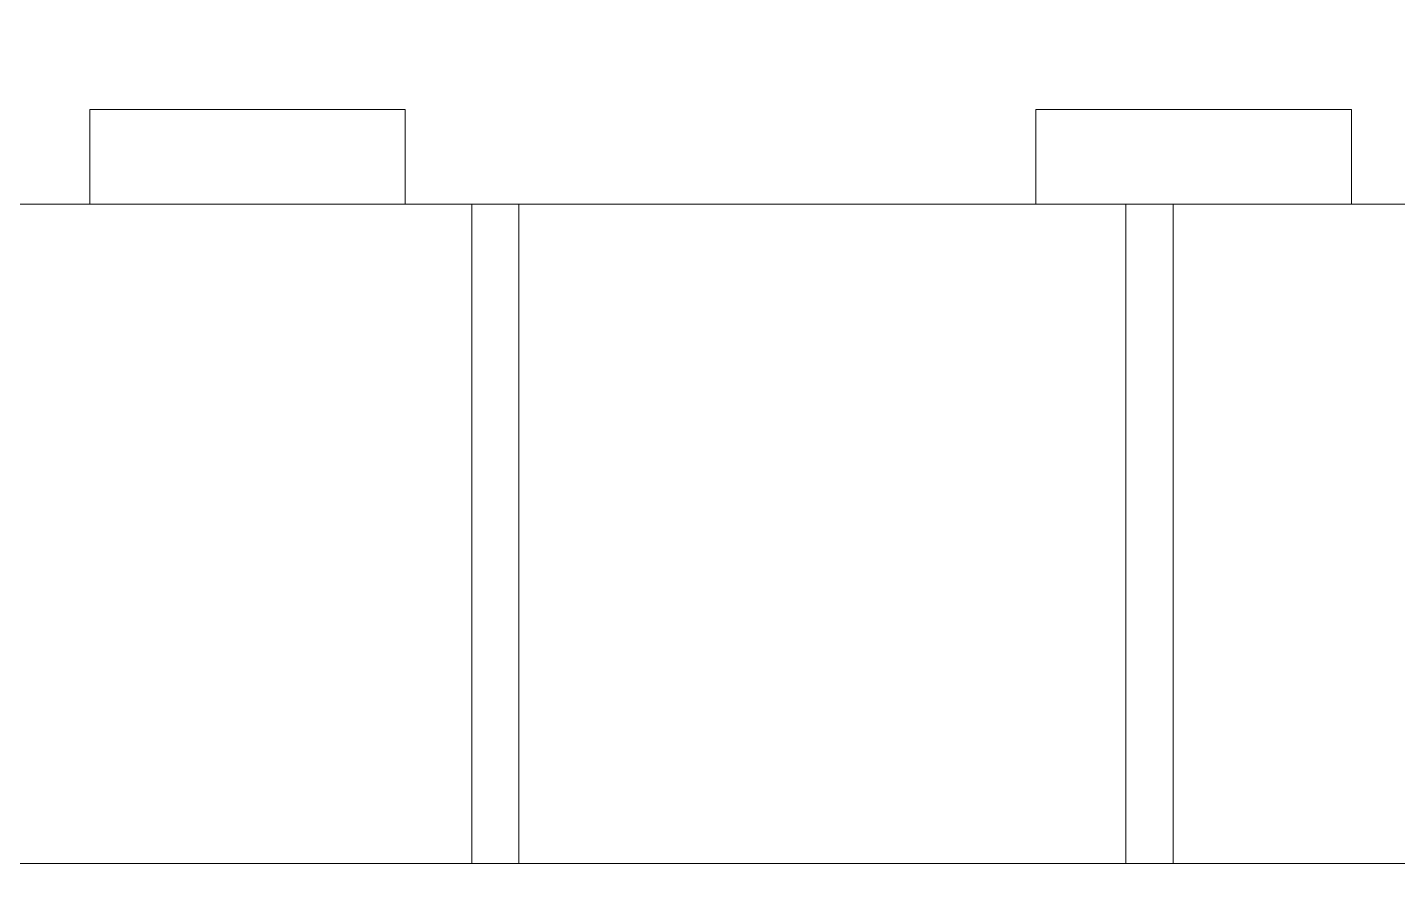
# Model space of a CAD drawing. Header units: centimetres. Extents: x -67.6 to -20.6, y -25.4 to 27.8.
# Drawn here: x -64.497 to -60.153, y -0.676 to 2.019 of the extents above; entities that cross this region are included whole.
import ezdxf
from ezdxf.lldxf.tags import DXFTag

# ---------------------------------------------------------------- set-up
doc = ezdxf.new("R2010")
doc.units = ezdxf.units.CM
doc.header["$MEASUREMENT"] = 0
doc.layers.add('Layer 1', color=7, linetype='Continuous')
tags = doc.linetypes.add('New Line1', pattern=[0.7, 0.2, -0.5]).pattern_tags.tags
tags[6:7] = [DXFTag(74, 4), DXFTag(75, 0), DXFTag(340, '0'), DXFTag(46, 1.0), DXFTag(50, 0.0), DXFTag(44, 0.0), DXFTag(45, 0.0)]
tags[4:5] = [DXFTag(74, 4), DXFTag(75, 0), DXFTag(340, '0'), DXFTag(46, 1.0), DXFTag(50, 0.0), DXFTag(44, 0.0), DXFTag(45, 0.0)]

msp = doc.modelspace()

# ---------------------------------------------------------------- linework, layer by layer
at = {"layer": 'Layer 1', "color": 250, "lineweight": 9}
for points, knots in [([(-53.79952, -5.68124), (-53.79952, -5.68124), (-52.99952, -5.68124), (-52.99952, -5.68124), (-52.99952, -5.68124), (-52.99952, -3.68124), (-52.99952, -3.68124), (-52.99952, -3.68124), (-52.69952, -3.68124), (-52.69952, -3.68124), (-52.69952, -3.68124), (-52.69952, -1.28124), (-52.69952, -1.28124), (-52.69952, -1.28124), (-52.99952, -1.28124), (-52.99952, -1.28124), (-52.99952, -1.28124), (-52.99952, 1.45875), (-52.99952, 1.45875), (-52.99952, 1.45875), (-53.99952, 1.45875), (-53.99952, 1.45875), (-53.99952, 1.45875), (-53.99952, 1.75875), (-53.99952, 1.75875), (-53.99952, 1.75875), (-52.99952, 1.75875), (-52.99952, 1.75875), (-52.99952, 1.75875), (-52.99952, 5.21876), (-52.99952, 5.21876), (-52.99952, 5.21876), (-52.69952, 5.21876), (-52.69952, 5.21876), (-52.69952, 5.21876), (-52.69952, 6.71876), (-52.69952, 6.71876), (-52.69952, 6.71876), (-52.99952, 6.71876), (-52.99952, 6.71876), (-52.99952, 6.71876), (-52.99952, 9.11876), (-52.99952, 9.11876), (-52.99952, 9.11876), (-52.69952, 9.11876), (-52.69952, 9.11876), (-52.69952, 9.11876), (-52.69952, 9.71876), (-52.69952, 9.71876), (-52.69952, 9.71876), (-52.99952, 9.71876), (-52.99952, 9.71876), (-52.99952, 9.71876), (-59.99952, 9.71876), (-59.99952, 9.71876), (-59.99952, 9.71876), (-60.29952, 9.71876), (-60.29952, 9.71876), (-60.29952, 9.71876), (-60.29952, 9.11876), (-60.29952, 9.11876), (-60.29952, 9.11876), (-59.99952, 9.11876), (-59.99952, 9.11876), (-59.99952, 9.11876), (-59.99952, 6.71876), (-59.99952, 6.71876), (-59.99952, 6.71876), (-60.29952, 6.71876), (-60.29952, 6.71876), (-60.29952, 6.71876), (-60.29952, 5.21876), (-60.29952, 5.21876), (-60.29952, 5.21876), (-59.99952, 5.21876), (-59.99952, 5.21876), (-59.99952, 5.21876), (-59.99952, 1.75875), (-59.99952, 1.75875), (-59.99952, 1.75875), (-58.99952, 1.75875), (-58.99952, 1.75875), (-58.99952, 1.75875), (-58.99952, 1.45875), (-58.99952, 1.45875), (-58.99952, 1.45875), (-59.99952, 1.45875), (-59.99952, 1.45875), (-59.99952, 1.45875), (-59.99952, -1.28124), (-59.99952, -1.28124), (-59.99952, -1.28124), (-60.29952, -1.28124), (-60.29952, -1.28124), (-60.29952, -1.28124), (-60.29952, -3.68124), (-60.29952, -3.68124), (-60.29952, -3.68124), (-59.99952, -3.68124), (-59.99952, -3.68124), (-59.99952, -3.68124), (-59.99952, -5.68124), (-59.99952, -5.68124), (-59.99952, -5.68124), (-59.19952, -5.68124), (-59.19952, -5.68124), (-59.08952, -5.68124), (-58.99952, -5.59124), (-58.99952, -5.48124), (-58.99952, -5.48124), (-58.99952, -5.18124), (-58.99952, -5.18124), (-58.99952, -4.35624), (-58.32452, -3.68124), (-57.49952, -3.68124), (-56.72098, -3.68124), (-56.2623, -3.68124), (-55.49952, -3.68124), (-54.67452, -3.68124), (-53.99952, -4.35627), (-53.99952, -5.18124), (-53.99952, -5.18124), (-53.99952, -5.48124), (-53.99952, -5.48124), (-53.99952, -5.59124), (-53.90952, -5.68124), (-53.79952, -5.68124)], [0, 0, 0, 0, 0.0238095, 0.0238095, 0.0238095, 0.047619, 0.047619, 0.047619, 0.0714286, 0.0714286, 0.0714286, 0.0952381, 0.0952381, 0.0952381, 0.1190476, 0.1190476, 0.1190476, 0.1428571, 0.1428571, 0.1428571, 0.1666667, 0.1666667, 0.1666667, 0.1904762, 0.1904762, 0.1904762, 0.2142857, 0.2142857, 0.2142857, 0.2380952, 0.2380952, 0.2380952, 0.2619048, 0.2619048, 0.2619048, 0.2857143, 0.2857143, 0.2857143, 0.3095238, 0.3095238, 0.3095238, 0.3333333, 0.3333333, 0.3333333, 0.3571429, 0.3571429, 0.3571429, 0.3809524, 0.3809524, 0.3809524, 0.4047619, 0.4047619, 0.4047619, 0.4285714, 0.4285714, 0.4285714, 0.452381, 0.452381, 0.452381, 0.4761905, 0.4761905, 0.4761905, 0.5, 0.5, 0.5, 0.5238095, 0.5238095, 0.5238095, 0.547619, 0.547619, 0.547619, 0.5714286, 0.5714286, 0.5714286, 0.5952381, 0.5952381, 0.5952381, 0.6190476, 0.6190476, 0.6190476, 0.6428571, 0.6428571, 0.6428571, 0.6666667, 0.6666667, 0.6666667, 0.6904762, 0.6904762, 0.6904762, 0.7142857, 0.7142857, 0.7142857, 0.7380952, 0.7380952, 0.7380952, 0.7619048, 0.7619048, 0.7619048, 0.7857143, 0.7857143, 0.7857143, 0.8095238, 0.8095238, 0.8095238, 0.8333333, 0.8333333, 0.8333333, 0.8571429, 0.8571429, 0.8571429, 0.8809524, 0.8809524, 0.8809524, 0.9047619, 0.9047619, 0.9047619, 0.9285714, 0.9285714, 0.9285714, 0.952381, 0.952381, 0.952381, 0.9761905, 0.9761905, 0.9761905, 1, 1, 1, 1]), ([(-64.29952, 1.75875), (-64.29952, 1.75875), (-63.29952, 1.75875), (-63.29952, 1.75875), (-63.29952, 1.75875), (-63.29952, 1.45875), (-63.29952, 1.45875), (-63.29952, 1.45875), (-64.29952, 1.45875), (-64.29952, 1.45875), (-64.29952, 1.45875), (-64.29952, 1.75875), (-64.29952, 1.75875)], [0, 0, 0, 0, 0.25, 0.25, 0.25, 0.5, 0.5, 0.5, 0.75, 0.75, 0.75, 1, 1, 1, 1]), ([(-61.29952, 1.75875), (-61.29952, 1.75875), (-60.29952, 1.75875), (-60.29952, 1.75875), (-60.29952, 1.75875), (-60.29952, 1.45875), (-60.29952, 1.45875), (-60.29952, 1.45875), (-61.29952, 1.45875), (-61.29952, 1.45875), (-61.29952, 1.45875), (-61.29952, 1.75875), (-61.29952, 1.75875)], [0, 0, 0, 0, 0.25, 0.25, 0.25, 0.5, 0.5, 0.5, 0.75, 0.75, 0.75, 1, 1, 1, 1])]:
    msp.add_open_spline(points, degree=3, knots=knots, dxfattribs=at)
at = {"layer": 'Layer 1', "color": 140, "linetype": 'New Line1', "lineweight": 9}
msp.add_open_spline([(-67.59952, 1.45875), (-67.59952, 1.45875), (-39.09952, 1.45875), (-39.09952, 1.45875)], degree=3, dxfattribs=at)
at = {"layer": 'Layer 1', "color": 240, "lineweight": 9}
for points in [[(-63.08863, -0.63124), (-63.08863, -0.63124), (-63.08863, 1.45875), (-63.08863, 1.45875)], [(-62.93863, -0.63124), (-62.93863, -0.63124), (-62.93863, 1.45875), (-62.93863, 1.45875)], [(-61.01443, -0.63124), (-61.01443, -0.63124), (-61.01443, 1.45875), (-61.01443, 1.45875)], [(-60.86443, -0.63124), (-60.86443, -0.63124), (-60.86443, 1.45875), (-60.86443, 1.45875)], [(-56.85082, -0.63124), (-56.85082, -0.63124), (-67.59952, -0.63124), (-67.59952, -0.63124)]]:
    msp.add_open_spline(points, degree=3, dxfattribs=at)

doc.saveas('drawing.dxf')
